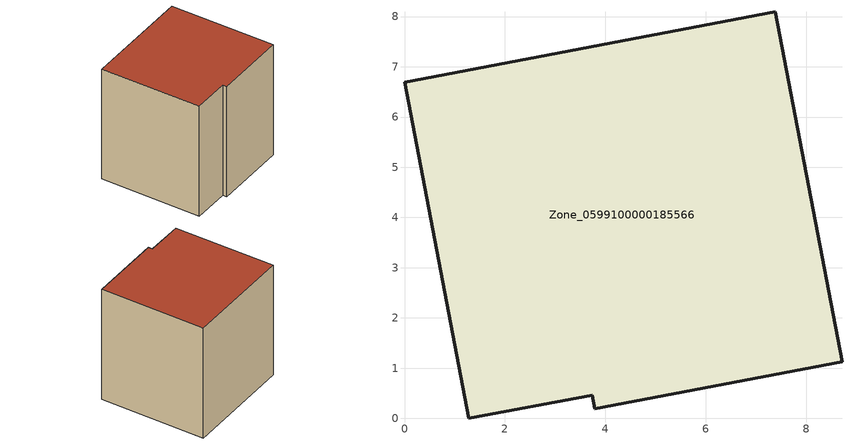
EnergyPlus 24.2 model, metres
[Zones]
Zone_0599100000185566
 floor ground (C_G): 0,6.69 7.39,8.1 8.71,1.13 3.79,0.19 3.73,0.46 1.28,0 z0
 wall outside (C_F): 7.39,8.1 0,6.69 1.28,0 3.73,0.46 3.79,0.19 8.71,1.13 7.39,8.1 z0:7.9
 roof outside (C_R): 8.71,1.13 7.39,8.1 0,6.69 1.28,0 3.73,0.46 3.79,0.19 z7.9
[BUILDING]
Pand.0599100000185566: North Axis=0; Terrain=City; Loads Convergence Tolerance Value=0.04; Temperature Convergence Tolerance Value=0.4; Solar Distribution=FullExterior; Maximum Number of Warmup Days=25; Minimum Number of Warmup Days=1
[Site:Location]
Rotterdam.The.Hague.AP_ZH_NLD Design_Conditions: Latitude=51.96; Longitude=4.45; Time Zone=1; Elevation=-4.5
[SITE:GROUNDTEMPERATURE:BUILDINGSURFACE]
18, 18, 18, 18, 18, 18, 18, 18, 18, 18, 18, 18
[MATERIAL] Thermal Absorptance=0.9; Solar Absorptance=0.7; Visible Absorptance=0.7
Name | Roughness | Thickness | Conductivity | Density | Specific Heat
G.TI.1946 | MediumSmooth | 0.15 | 1 | 540 | 1210
F.TI.1946 | Rough | 0.3 | 0.857143 | 1920 | 840
R.TI.1946 | MediumRough | 0.2 | 0.1 | 1500 | 1000
[CONSTRUCTION]
C_G: G.TI.1946
C_F: F.TI.1946
C_R: R.TI.1946
[ZONE]
Zone_0599100000185566: Type=1; Multiplier=1; Ceiling Height=Autocalculate; Volume=Autocalculate; Floor Area=autocalculate; Part of Total Floor Area=Yes
[ZONEINFILTRATION:DESIGNFLOWRATE]
Infil_Zone_0599100000185566: Zone or ZoneList or Space or SpaceList=Zone_0599100000185566; Schedule=AlwaysOn; Design Flow Rate Calculation Method=Flow/Area; Flow Rate per Floor Area=0.003; Constant Term Coefficient=1; Temperature Term Coefficient=0; Velocity Term Coefficient=0; Velocity Squared Term Coefficient=0
[HVACTEMPLATE:ZONE:IDEALLOADSAIRSYSTEM]
Zone_0599100000185566: Maximum Heating Supply Air Temperature=50; Minimum Cooling Supply Air Temperature=13; Maximum Heating Supply Air Humidity Ratio=0.0156; Minimum Cooling Supply Air Humidity Ratio=0.0077; Heating Limit=NoLimit; Cooling Limit=NoLimit; Dehumidification Control Type=ConstantSensibleHeatRatio; Cooling Sensible Heat Ratio=0.7; Dehumidification Setpoint=60; Humidification Control Type=None; Humidification Setpoint=30; Outdoor Air Method=None; Outdoor Air Flow Rate per Person=0.00944; Outdoor Air Flow Rate per Zone Floor Area=0; Outdoor Air Flow Rate per Zone=0; Demand Controlled Ventilation Type=None; Outdoor Air Economizer Type=NoEconomizer; Heat Recovery Type=None; Sensible Heat Recovery Effectiveness=0.7; Latent Heat Recovery Effectiveness=0.65
[ZONECONTROL:THERMOSTAT]
ThermostatControl_Zone_0599100000185566: Zone or ZoneList=Zone_0599100000185566; Control Type Schedule=DualSetpointControlType; Control 1=Thermostat_Zone_0599100000185566; Temperature Difference Between Cutout And Setpoint=0
[THERMOSTATSETPOINT:DUALSETPOINT]
Thermostat_Zone_0599100000185566: Heating Setpoint Temperature Schedule=HeatingSetpoint_Zone_0599100000185566; Cooling Setpoint Temperature Schedule=CoolingSetpoint_Zone_0599100000185566
[SCHEDULE:COMPACT]
HeatingSetpoint_Zone_0599100000185566: Through: 12/31, For: AllDays, Until: 24:00, 21
CoolingSetpoint_Zone_0599100000185566: Through: 12/31, For: AllDays, Until: 24:00, 24
DualSetpointControlType: Through: 12/31, For: AllDays, Until: 24:00, 4
AlwaysOn: Through: 12/31, For: AllDays, Until: 24:00, 1
